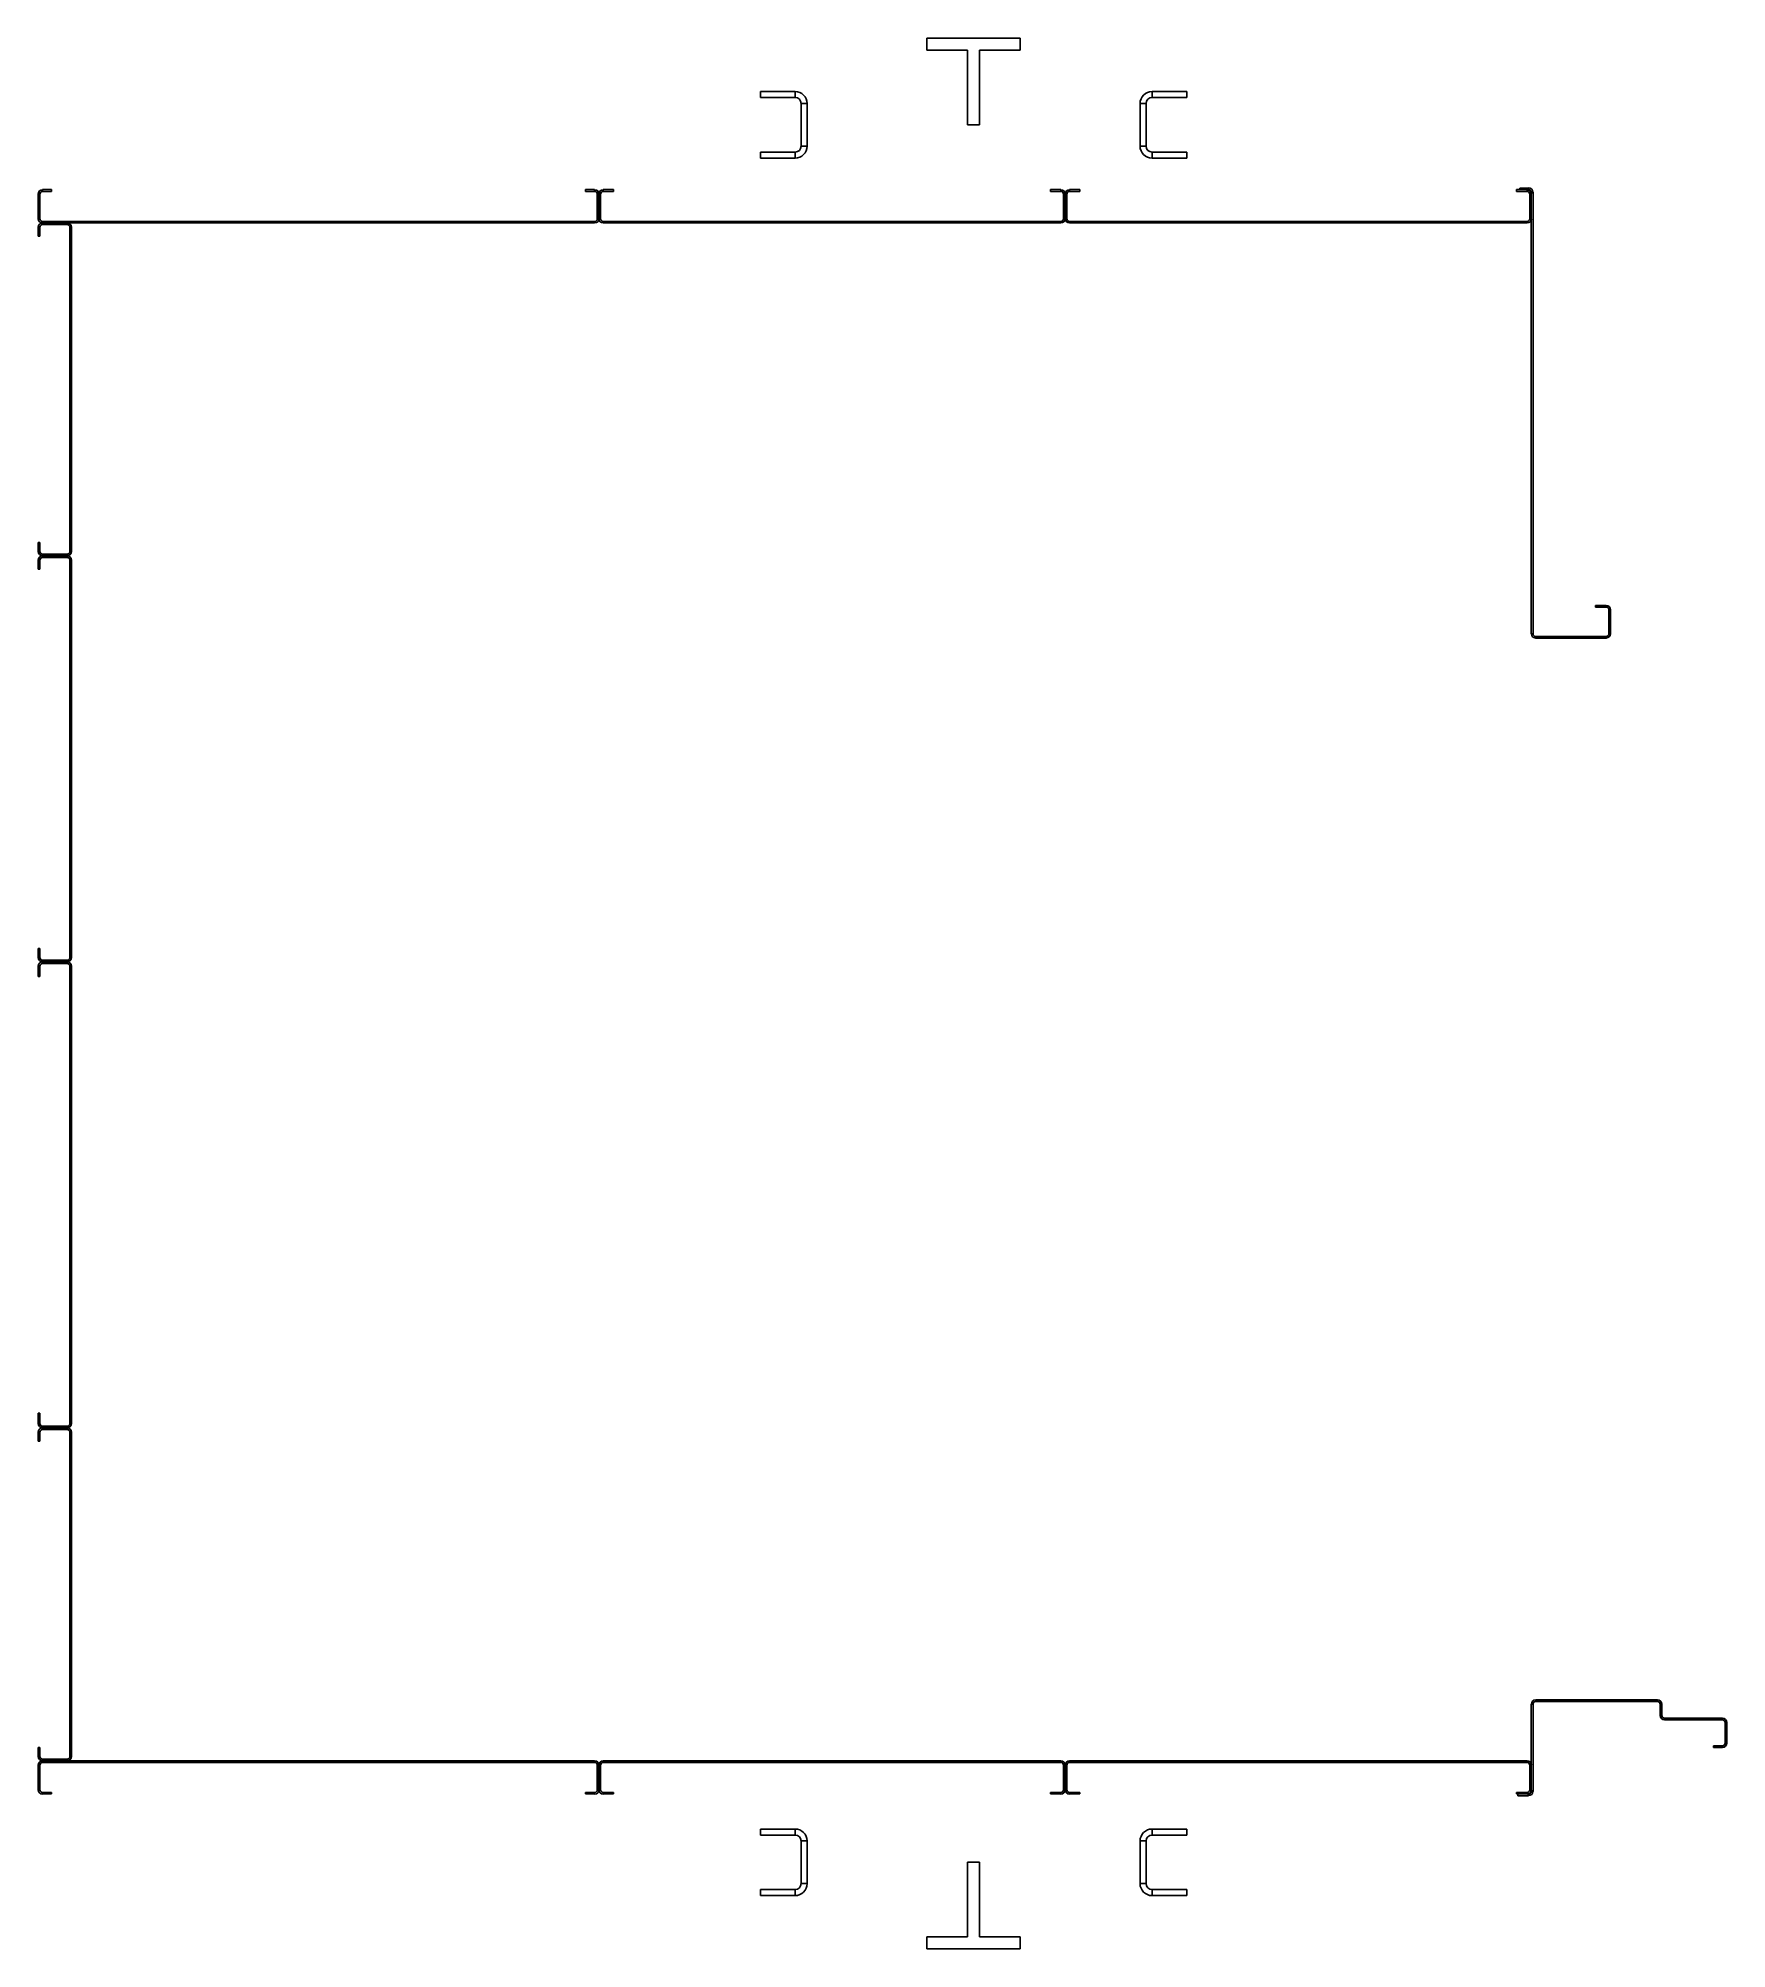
# Model space of a CAD drawing. Header units: millimetres. Extents: x 7716 to 8984, y 14684 to 16119.
import ezdxf

# ---------------------------------------------------------------- set-up
doc = ezdxf.new("R2010")
doc.units = ezdxf.units.MM
doc.header["$LTSCALE"] = 100

msp = doc.modelspace()

# ---------------------------------------------------------------- linework, layer by layer
at = {"color": 7, "linetype": 'Continuous', "lineweight": 25}
for p, q in [((8383.4, 16110.1), (8383.4, 16119.1)), ((8383.4, 16119.1), (8453.4, 16119.1)), ((8453.4, 16119.1), (8453.4, 16110.1)), ((8413.9, 16110.1), (8383.4, 16110.1)), ((8413.9, 16054.1), (8413.9, 16110.1)), ((8453.4, 16110.1), (8422.9, 16110.1)), ((8422.9, 16110.1), (8422.9, 16054.1)), ((8258.4, 16074.6), (8258.4, 16079.1)), ((8258.4, 16079.1), (8284.4, 16079.1)), ((8258.4, 16074.6), (8284.4, 16074.6)), ((8284.4, 16074.6), (8284.4, 16079.1)), ((8552.4, 16079.1), (8552.4, 16074.6)), ((8578.4, 16079.1), (8552.4, 16079.1)), ((8578.4, 16074.6), (8552.4, 16074.6)), ((8578.4, 16074.6), (8578.4, 16079.1)), ((8293.4, 16070.1), (8288.9, 16070.1)), ((8288.9, 16070.1), (8288.9, 16038.1)), ((8293.4, 16070.1), (8293.4, 16038.1)), ((8547.9, 16070.1), (8543.4, 16070.1)), ((8543.4, 16070.1), (8543.4, 16038.1)), ((8547.9, 16070.1), (8547.9, 16038.1)), ((8422.9, 16054.1), (8413.9, 16054.1)), ((8258.4, 16029.1), (8258.4, 16033.6)), ((8284.4, 16033.6), (8258.4, 16033.6)), ((8284.4, 16029.1), (8258.4, 16029.1)), ((8284.4, 16029.1), (8284.4, 16033.6)), ((8288.9, 16038.1), (8293.4, 16038.1)), ((8543.4, 16038.1), (8547.9, 16038.1)), ((8552.4, 16033.6), (8552.4, 16029.1)), ((8552.4, 16033.6), (8578.4, 16033.6)), ((8552.4, 16029.1), (8578.4, 16029.1)), ((8578.4, 16029.1), (8578.4, 16033.6)), ((7717.4, 16002.1), (7716.1, 16002.1)), ((7716.1, 15983.6), (7716.1, 16002.1)), ((7717.4, 15983.6), (7717.4, 16002.1)), ((7719.4, 16005.4), (7719.4, 16004.1)), ((7719.4, 16005.4), (7726.1, 16005.4)), ((7719.4, 16004.1), (7726.1, 16004.1)), ((7726.1, 16004.1), (7726.1, 16005.4)), ((8127.1, 16005.4), (8127.1, 16004.1)), ((8127.1, 16005.4), (8133.9, 16005.4)), ((8127.1, 16004.1), (8133.9, 16004.1)), ((8133.9, 16004.1), (8133.9, 16005.4)), ((8137.1, 16002.1), (8135.9, 16002.1)), ((8135.9, 16002.1), (8135.9, 15983.6)), ((8137.1, 16002.1), (8137.1, 15983.6)), ((8138.4, 16002.1), (8137.1, 16002.1)), ((8138.4, 15983.6), (8138.4, 16002.1)), ((8140.4, 16005.4), (8140.4, 16004.1)), ((8140.4, 16005.4), (8148.1, 16005.4)), ((8140.4, 16004.1), (8148.1, 16004.1)), ((8148.1, 16004.1), (8148.1, 16005.4)), ((8476.1, 16005.4), (8476.1, 16004.1)), ((8476.1, 16005.4), (8483.9, 16005.4)), ((8476.1, 16004.1), (8483.9, 16004.1)), ((8483.9, 16004.1), (8483.9, 16005.4)), ((8487.1, 16002.1), (8485.9, 16002.1)), ((8485.9, 16002.1), (8485.9, 15983.6)), ((8487.1, 16002.1), (8487.1, 15983.6)), ((8488.4, 16002.1), (8487.1, 16002.1)), ((8488.4, 15983.6), (8488.4, 16002.1)), ((8490.4, 16005.4), (8490.4, 16004.1)), ((8490.4, 16005.4), (8498.1, 16005.4)), ((8490.4, 16004.1), (8498.1, 16004.1)), ((8498.1, 16004.1), (8498.1, 16005.4)), ((8826.1, 16005.4), (8826.1, 16004.1)), ((8826.1, 16005.4), (8833.9, 16005.4)), ((8826.1, 16004.1), (8833.9, 16004.1)), ((8828.4, 16005.4), (8828.4, 16006.6)), ((8828.4, 16006.6), (8835.1, 16006.6)), ((8828.4, 16005.4), (8835.1, 16005.4)), ((8833.9, 16004.1), (8833.9, 16005.4)), ((8835.1, 16005.4), (8835.1, 16006.6)), ((8837.1, 16002.1), (8835.9, 16002.1)), ((8835.9, 16002.1), (8835.9, 15983.6)), ((8838.4, 16003.4), (8837.1, 16003.4)), ((8837.1, 16003.4), (8837.1, 15671.9)), ((8837.1, 16002.1), (8837.1, 15983.6)), ((8838.4, 16003.4), (8838.4, 15671.9)), ((7716.1, 15983.6), (7717.4, 15983.6)), ((7717.4, 15977.1), (7716.1, 15977.1)), ((7716.1, 15970.4), (7716.1, 15977.1)), ((7717.4, 15970.4), (7717.4, 15977.1)), ((7719.4, 15981.6), (7719.4, 15980.4)), ((8133.9, 15981.6), (7719.4, 15981.6)), ((7719.4, 15980.4), (7719.4, 15979.1)), ((7719.4, 15980.4), (7737.9, 15980.4)), ((8133.9, 15980.4), (7719.4, 15980.4)), ((7719.4, 15979.1), (7737.9, 15979.1)), ((7737.9, 15979.1), (7737.9, 15980.4)), ((7739.9, 15977.1), (7739.9, 15733.6)), ((7741.1, 15977.1), (7739.9, 15977.1)), ((7741.1, 15977.1), (7741.1, 15733.6)), ((8133.9, 15980.4), (8133.9, 15981.6)), ((8135.9, 15983.6), (8137.1, 15983.6)), ((8137.1, 15983.6), (8138.4, 15983.6)), ((8140.4, 15981.6), (8140.4, 15980.4)), ((8483.9, 15981.6), (8140.4, 15981.6)), ((8483.9, 15980.4), (8140.4, 15980.4)), ((8483.9, 15980.4), (8483.9, 15981.6)), ((8485.9, 15983.6), (8487.1, 15983.6)), ((8487.1, 15983.6), (8488.4, 15983.6)), ((8490.4, 15981.6), (8490.4, 15980.4)), ((8833.9, 15981.6), (8490.4, 15981.6)), ((8833.9, 15980.4), (8490.4, 15980.4)), ((8833.9, 15980.4), (8833.9, 15981.6)), ((8835.9, 15983.6), (8837.1, 15983.6)), ((7716.1, 15970.4), (7717.4, 15970.4)), ((7717.4, 15740.4), (7716.1, 15740.4)), ((7716.1, 15733.6), (7716.1, 15740.4)), ((7716.1, 15733.6), (7717.4, 15733.6)), ((7717.4, 15733.6), (7717.4, 15740.4)), ((7719.4, 15731.6), (7719.4, 15730.4)), ((7737.9, 15731.6), (7719.4, 15731.6)), ((7719.4, 15730.4), (7719.4, 15729.1)), ((7719.4, 15730.4), (7737.9, 15730.4)), ((7719.4, 15729.1), (7737.9, 15729.1)), ((7737.9, 15730.4), (7737.9, 15731.6)), ((7737.9, 15729.1), (7737.9, 15730.4)), ((7739.9, 15733.6), (7741.1, 15733.6)), ((7717.4, 15727.1), (7716.1, 15727.1)), ((7716.1, 15720.4), (7716.1, 15727.1)), ((7716.1, 15720.4), (7717.4, 15720.4)), ((7717.4, 15720.4), (7717.4, 15727.1)), ((7741.1, 15727.1), (7739.9, 15727.1)), ((7739.9, 15727.1), (7739.9, 15428.6)), ((7741.1, 15727.1), (7741.1, 15428.6)), ((8885.4, 15691.9), (8885.4, 15693.1)), ((8893.4, 15693.1), (8885.4, 15693.1)), ((8893.4, 15691.9), (8885.4, 15691.9)), ((8893.4, 15691.9), (8893.4, 15693.1)), ((8896.6, 15689.9), (8895.4, 15689.9)), ((8895.4, 15671.9), (8895.4, 15689.9)), ((8896.6, 15671.9), (8896.6, 15689.9)), ((8837.1, 15671.9), (8838.4, 15671.9)), ((8895.4, 15671.9), (8896.6, 15671.9)), ((8840.4, 15669.9), (8840.4, 15668.6)), ((8840.4, 15669.9), (8893.4, 15669.9)), ((8840.4, 15668.6), (8893.4, 15668.6)), ((8893.4, 15668.6), (8893.4, 15669.9)), ((7717.4, 15435.4), (7716.1, 15435.4)), ((7716.1, 15428.6), (7716.1, 15435.4)), ((7716.1, 15428.6), (7717.4, 15428.6)), ((7717.4, 15428.6), (7717.4, 15435.4)), ((7719.4, 15426.6), (7719.4, 15425.4)), ((7737.9, 15426.6), (7719.4, 15426.6)), ((7737.9, 15425.4), (7737.9, 15426.6)), ((7739.9, 15428.6), (7741.1, 15428.6)), ((7716.1, 15414.4), (7716.1, 15422.1)), ((7717.4, 15422.1), (7716.1, 15422.1)), ((7716.1, 15414.4), (7717.4, 15414.4)), ((7717.4, 15414.4), (7717.4, 15422.1)), ((7737.9, 15425.4), (7719.4, 15425.4)), ((7719.4, 15425.4), (7719.4, 15424.1)), ((7719.4, 15424.1), (7737.9, 15424.1)), ((7737.9, 15424.1), (7737.9, 15425.4)), ((7741.1, 15422.1), (7739.9, 15422.1)), ((7739.9, 15422.1), (7739.9, 15078.6)), ((7741.1, 15422.1), (7741.1, 15078.6)), ((7716.1, 15078.6), (7716.1, 15086.4)), ((7717.4, 15086.4), (7716.1, 15086.4)), ((7717.4, 15078.6), (7717.4, 15086.4)), ((7716.1, 15078.6), (7717.4, 15078.6)), ((7716.1, 15065.4), (7716.1, 15072.1)), ((7717.4, 15072.1), (7716.1, 15072.1)), ((7717.4, 15065.4), (7717.4, 15072.1)), ((7719.4, 15076.6), (7719.4, 15075.4)), ((7737.9, 15076.6), (7719.4, 15076.6)), ((7719.4, 15075.4), (7719.4, 15074.1)), ((7719.4, 15075.4), (7737.9, 15075.4)), ((7719.4, 15074.1), (7737.9, 15074.1)), ((7737.9, 15075.4), (7737.9, 15076.6)), ((7737.9, 15074.1), (7737.9, 15075.4)), ((7739.9, 15078.6), (7741.1, 15078.6)), ((7741.1, 15072.1), (7739.9, 15072.1)), ((7739.9, 15072.1), (7739.9, 14828.6)), ((7741.1, 15072.1), (7741.1, 14828.6)), ((7716.1, 15065.4), (7717.4, 15065.4)), ((8838.4, 14867.9), (8837.1, 14867.9)), ((8837.1, 14802.4), (8837.1, 14867.9)), ((8838.4, 14802.4), (8838.4, 14867.9)), ((8840.4, 14871.1), (8840.4, 14869.9)), ((8840.4, 14871.1), (8931.9, 14871.1)), ((8840.4, 14869.9), (8931.9, 14869.9)), ((8931.9, 14869.9), (8931.9, 14871.1)), ((8933.9, 14867.9), (8933.9, 14859.4)), ((8935.1, 14867.9), (8933.9, 14867.9)), ((8935.1, 14867.9), (8935.1, 14859.4)), ((8933.9, 14859.4), (8935.1, 14859.4)), ((8937.1, 14857.4), (8937.1, 14856.1)), ((8937.1, 14857.4), (8980.6, 14857.4)), ((8937.1, 14856.1), (8980.6, 14856.1)), ((8980.6, 14856.1), (8980.6, 14857.4)), ((8982.6, 14854.1), (8982.6, 14838.6)), ((8983.9, 14854.1), (8982.6, 14854.1)), ((8983.9, 14854.1), (8983.9, 14838.6)), ((8982.6, 14838.6), (8983.9, 14838.6)), ((7717.4, 14835.4), (7716.1, 14835.4)), ((7716.1, 14828.6), (7716.1, 14835.4)), ((7716.1, 14828.6), (7717.4, 14828.6)), ((7717.4, 14828.6), (7717.4, 14835.4)), ((7719.4, 14826.6), (7719.4, 14825.4)), ((7737.9, 14826.6), (7719.4, 14826.6)), ((7737.9, 14825.4), (7719.4, 14825.4)), ((7719.4, 14825.4), (7719.4, 14824.1)), ((8133.9, 14825.4), (7719.4, 14825.4)), ((8133.9, 14824.1), (7719.4, 14824.1)), ((7737.9, 14825.4), (7737.9, 14826.6)), ((7739.9, 14828.6), (7741.1, 14828.6)), ((8133.9, 14824.1), (8133.9, 14825.4)), ((8140.4, 14825.4), (8140.4, 14824.1)), ((8483.9, 14825.4), (8140.4, 14825.4)), ((8483.9, 14824.1), (8140.4, 14824.1)), ((8483.9, 14824.1), (8483.9, 14825.4)), ((8490.4, 14825.4), (8490.4, 14824.1)), ((8833.9, 14825.4), (8490.4, 14825.4)), ((8833.9, 14824.1), (8490.4, 14824.1)), ((8833.9, 14824.1), (8833.9, 14825.4)), ((8980.6, 14836.6), (8973.9, 14836.6)), ((8973.9, 14835.4), (8973.9, 14836.6)), ((8980.6, 14835.4), (8973.9, 14835.4)), ((8980.6, 14835.4), (8980.6, 14836.6)), ((7717.4, 14822.1), (7716.1, 14822.1)), ((7716.1, 14822.1), (7716.1, 14803.6)), ((7717.4, 14822.1), (7717.4, 14803.6)), ((8137.1, 14822.1), (8135.9, 14822.1)), ((8135.9, 14803.6), (8135.9, 14822.1)), ((8137.1, 14803.6), (8137.1, 14822.1)), ((8138.4, 14822.1), (8137.1, 14822.1)), ((8138.4, 14822.1), (8138.4, 14803.6)), ((8487.1, 14822.1), (8485.9, 14822.1)), ((8485.9, 14803.6), (8485.9, 14822.1)), ((8487.1, 14803.6), (8487.1, 14822.1)), ((8488.4, 14822.1), (8487.1, 14822.1)), ((8488.4, 14822.1), (8488.4, 14803.6)), ((8835.9, 14803.6), (8835.9, 14822.1)), ((8837.1, 14822.1), (8835.9, 14822.1)), ((8837.1, 14803.6), (8837.1, 14822.1)), ((7716.1, 14803.6), (7717.4, 14803.6)), ((7719.4, 14801.6), (7719.4, 14800.4)), ((7719.4, 14801.6), (7726.1, 14801.6)), ((7719.4, 14800.4), (7726.1, 14800.4)), ((7726.1, 14801.6), (7726.1, 14800.4)), ((8127.1, 14800.4), (8127.1, 14801.6)), ((8127.1, 14801.6), (8133.9, 14801.6)), ((8127.1, 14800.4), (8133.9, 14800.4)), ((8133.9, 14800.4), (8133.9, 14801.6)), ((8135.9, 14803.6), (8137.1, 14803.6)), ((8137.1, 14803.6), (8138.4, 14803.6)), ((8140.4, 14801.6), (8140.4, 14800.4)), ((8140.4, 14801.6), (8148.1, 14801.6)), ((8140.4, 14800.4), (8148.1, 14800.4)), ((8148.1, 14801.6), (8148.1, 14800.4)), ((8476.1, 14800.4), (8476.1, 14801.6)), ((8476.1, 14801.6), (8483.9, 14801.6)), ((8476.1, 14800.4), (8483.9, 14800.4)), ((8483.9, 14800.4), (8483.9, 14801.6)), ((8485.9, 14803.6), (8487.1, 14803.6)), ((8487.1, 14803.6), (8488.4, 14803.6)), ((8490.4, 14801.6), (8490.4, 14800.4)), ((8490.4, 14801.6), (8498.1, 14801.6)), ((8490.4, 14800.4), (8498.1, 14800.4)), ((8498.1, 14801.6), (8498.1, 14800.4)), ((8826.1, 14801.6), (8833.9, 14801.6)), ((8826.1, 14800.4), (8826.1, 14801.6)), ((8826.1, 14800.4), (8833.9, 14800.4)), ((8827.1, 14799.1), (8827.1, 14800.4)), ((8827.1, 14800.4), (8835.1, 14800.4)), ((8827.1, 14799.1), (8835.1, 14799.1)), ((8833.9, 14800.4), (8833.9, 14801.6)), ((8835.1, 14799.1), (8835.1, 14800.4)), ((8835.9, 14803.6), (8837.1, 14803.6)), ((8837.1, 14802.4), (8838.4, 14802.4)), ((8258.4, 14774.1), (8258.4, 14769.6)), ((8284.4, 14774.1), (8258.4, 14774.1)), ((8284.4, 14769.6), (8258.4, 14769.6)), ((8284.4, 14769.6), (8284.4, 14774.1)), ((8552.4, 14774.1), (8552.4, 14769.6)), ((8552.4, 14774.1), (8578.4, 14774.1)), ((8552.4, 14769.6), (8578.4, 14769.6)), ((8578.4, 14774.1), (8578.4, 14769.6)), ((8293.4, 14765.1), (8288.9, 14765.1)), ((8288.9, 14733.1), (8288.9, 14765.1)), ((8293.4, 14733.1), (8293.4, 14765.1)), ((8547.9, 14765.1), (8543.4, 14765.1)), ((8543.4, 14733.1), (8543.4, 14765.1)), ((8547.9, 14733.1), (8547.9, 14765.1)), ((8422.9, 14749.1), (8413.9, 14749.1)), ((8413.9, 14749.1), (8413.9, 14693.1)), ((8422.9, 14693.1), (8422.9, 14749.1)), ((8258.4, 14728.6), (8284.4, 14728.6)), ((8258.4, 14728.6), (8258.4, 14724.1)), ((8258.4, 14724.1), (8284.4, 14724.1)), ((8284.4, 14724.1), (8284.4, 14728.6)), ((8288.9, 14733.1), (8293.4, 14733.1)), ((8543.4, 14733.1), (8547.9, 14733.1)), ((8552.4, 14728.6), (8552.4, 14724.1)), ((8578.4, 14728.6), (8552.4, 14728.6)), ((8578.4, 14724.1), (8552.4, 14724.1)), ((8578.4, 14728.6), (8578.4, 14724.1)), ((8383.4, 14693.1), (8383.4, 14684.1)), ((8413.9, 14693.1), (8383.4, 14693.1)), ((8383.4, 14684.1), (8453.4, 14684.1)), ((8453.4, 14693.1), (8422.9, 14693.1)), ((8453.4, 14684.1), (8453.4, 14693.1))]:
    msp.add_line(p, q, dxfattribs=at)
for centre, radius, start, end in [((8284.4, 16070.1), 9, 0, 90), ((8284.4, 16070.1), 4.5, 0, 90), ((8552.4, 16070.1), 9, 90, 180), ((8552.4, 16070.1), 4.5, 90, 180), ((8284.4, 16038.1), 4.5, 270, 0), ((8284.4, 16038.1), 9, 270, 0), ((8552.4, 16038.1), 9, 180, 270), ((8552.4, 16038.1), 4.5, 180, 270), ((7719.4, 16002.1), 3.25, 90, 180), ((7719.4, 16002.1), 2, 90, 180), ((8133.9, 16002.1), 3.25, 0, 90), ((8133.9, 16002.1), 2, 0, 90), ((8140.4, 16002.1), 3.25, 90, 180), ((8140.4, 16002.1), 2, 90, 180), ((8483.9, 16002.1), 3.25, 0, 90), ((8483.9, 16002.1), 2, 0, 90), ((8490.4, 16002.1), 3.25, 90, 180), ((8490.4, 16002.1), 2, 90, 180), ((8833.9, 16002.1), 3.25, 0, 90), ((8833.9, 16002.1), 2, 0, 90), ((8835.1, 16003.4), 3.25, 0, 90), ((8835.1, 16003.4), 2, 0, 90), ((7719.4, 15983.6), 3.25, 180, 270), ((7719.4, 15977.1), 3.25, 90, 180), ((7719.4, 15983.6), 2, 180, 270), ((7719.4, 15977.1), 2, 90, 180), ((7737.9, 15977.1), 3.25, 0, 90), ((7737.9, 15977.1), 2, 0, 90), ((8133.9, 15983.6), 2, 270, 0), ((8133.9, 15983.6), 3.25, 270, 0), ((8140.4, 15983.6), 3.25, 180, 270), ((8140.4, 15983.6), 2, 180, 270), ((8483.9, 15983.6), 3.25, 270, 0), ((8483.9, 15983.6), 2, 270, 0), ((8490.4, 15983.6), 3.25, 180, 270), ((8490.4, 15983.6), 2, 180, 270), ((8833.9, 15983.6), 2, 270, 0), ((8833.9, 15983.6), 3.25, 270, 0), ((7719.4, 15733.6), 3.25, 180, 270), ((7719.4, 15727.1), 3.25, 90, 180), ((7719.4, 15733.6), 2, 180, 270), ((7719.4, 15727.1), 2, 90, 180), ((7737.9, 15733.6), 2, 270, 0), ((7737.9, 15733.6), 3.25, 270, 0), ((7737.9, 15727.1), 3.25, 0, 90), ((7737.9, 15727.1), 2, 0, 90), ((8893.4, 15689.9), 3.25, 0, 90), ((8893.4, 15689.9), 2, 0, 90), ((8840.4, 15671.9), 3.25, 180, 270), ((8840.4, 15671.9), 2, 180, 270), ((8893.4, 15671.9), 3.25, 270, 0), ((8893.4, 15671.9), 2, 270, 0), ((7719.4, 15428.6), 3.25, 180, 270), ((7719.4, 15428.6), 2, 180, 270), ((7737.9, 15428.6), 3.25, 270, 0), ((7737.9, 15428.6), 2, 270, 0), ((7719.4, 15422.1), 3.25, 90, 180), ((7719.4, 15422.1), 2, 90, 180), ((7737.9, 15422.1), 3.25, 0, 90), ((7737.9, 15422.1), 2, 0, 90), ((7719.4, 15078.6), 3.25, 180, 270), ((7719.4, 15072.1), 3.25, 90, 180), ((7719.4, 15078.6), 2, 180, 270), ((7719.4, 15072.1), 2, 90, 180), ((7737.9, 15078.6), 3.25, 270, 0), ((7737.9, 15078.6), 2, 270, 0), ((7737.9, 15072.1), 3.25, 0, 90), ((7737.9, 15072.1), 2, 0, 90), ((8840.4, 14867.9), 3.25, 90, 180), ((8840.4, 14867.9), 2, 90, 180), ((8931.9, 14867.9), 3.25, 0, 90), ((8931.9, 14867.9), 2, 0, 90), ((8937.1, 14859.4), 3.25, 180, 270), ((8937.1, 14859.4), 2, 180, 270), ((8980.6, 14854.1), 3.25, 0, 90), ((8980.6, 14854.1), 2, 0, 90), ((8980.6, 14838.6), 3.25, 270, 0), ((8980.6, 14838.6), 2, 270, 0), ((7719.4, 14828.6), 3.25, 180, 270), ((7719.4, 14822.1), 3.25, 90, 180), ((7719.4, 14828.6), 2, 180, 270), ((7719.4, 14822.1), 2, 90, 180), ((7737.9, 14828.6), 3.25, 270, 0), ((7737.9, 14828.6), 2, 270, 0), ((8133.9, 14822.1), 3.25, 0, 90), ((8133.9, 14822.1), 2, 0, 90), ((8140.4, 14822.1), 3.25, 90, 180), ((8140.4, 14822.1), 2, 90, 180), ((8483.9, 14822.1), 3.25, 0, 90), ((8483.9, 14822.1), 2, 0, 90), ((8490.4, 14822.1), 3.25, 90, 180), ((8490.4, 14822.1), 2, 90, 180), ((8833.9, 14822.1), 3.25, 0, 90), ((8833.9, 14822.1), 2, 0, 90), ((7719.4, 14803.6), 3.25, 180, 270), ((7719.4, 14803.6), 2, 180, 270), ((8133.9, 14803.6), 3.25, 270, 0), ((8133.9, 14803.6), 2, 270, 0), ((8140.4, 14803.6), 3.25, 180, 270), ((8140.4, 14803.6), 2, 180, 270), ((8483.9, 14803.6), 3.25, 270, 0), ((8483.9, 14803.6), 2, 270, 0), ((8490.4, 14803.6), 3.25, 180, 270), ((8490.4, 14803.6), 2, 180, 270), ((8833.9, 14803.6), 2, 270, 0), ((8833.9, 14803.6), 3.25, 270, 0), ((8835.1, 14802.4), 3.25, 270, 0), ((8835.1, 14802.4), 2, 270, 0), ((8284.4, 14765.1), 9, 0, 90), ((8284.4, 14765.1), 4.5, 0, 90), ((8552.4, 14765.1), 9, 90, 180), ((8552.4, 14765.1), 4.5, 90, 180), ((8284.4, 14733.1), 4.5, 270, 0), ((8284.4, 14733.1), 9, 270, 0), ((8552.4, 14733.1), 9, 180, 270), ((8552.4, 14733.1), 4.5, 180, 270)]:
    msp.add_arc(centre, radius, start, end, dxfattribs=at)

doc.saveas('drawing.dxf')
